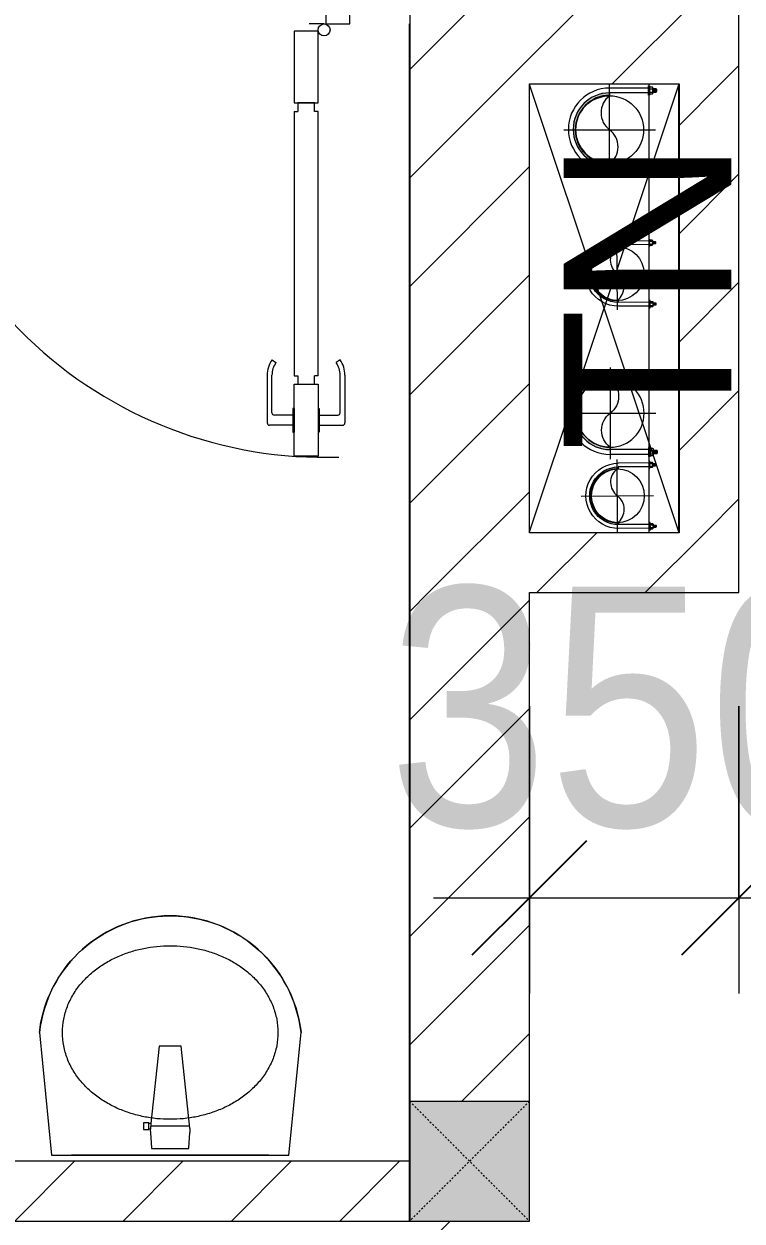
# Model space of a CAD drawing. Header units: millimetres. Extents: x 962 to 241049, y -15958 to 84407.
# Drawn here: x 104387 to 105587, y 48437 to 50437 of the extents above; entities that cross this region are included whole.
import ezdxf

# ---------------------------------------------------------------- set-up
doc = ezdxf.new("R2010")
doc.units = ezdxf.units.MM
doc.linetypes.add('Dash', pattern=[6, 3, -3])
doc.linetypes.add('IMPORT-CENTER _3_', pattern=[10.16, 6.35, -1.27, 1.27, -1.27])
for name, color, linetype, lineweight in [('0-1', 7, 'Continuous', 5), ('0-2', 250, 'Continuous', 9), ('A-ANNO-DIMS', 211, 'Continuous', 9), ('A-ANNO-DIMS-160', 211, 'Continuous', 9), ('A-DETL-GENF-1', 9, 'Continuous', 9), ('A-DOOR-1', 254, 'Continuous', 9), ('A-DOOR-2', 9, 'Continuous', 9), ('A-FLOR-2', 9, 'Continuous', 9), ('A-WALL-1', 253, 'Continuous', 18), ('A-WALL-3', 113, 'Continuous', 18), ('A-WALL-PATT-1', 10, 'Continuous', 9), ('A-WALL-PATT-2', 111, 'Continuous', 9), ('G-ANNO-TEXT-1', 7, 'Continuous', 9), ('G-IMPT', 8, 'Continuous', 9), ('G-IMPT-2', 8, 'IMPORT-CENTER _3_', 9), ('M-EQPM', 50, 'Continuous', 9), ('P-SANR-FIXT-1', 254, 'Continuous', 9), ('S-COLS', 52, 'Continuous', 9), ('S-COLS-6', 52, 'Continuous', 18), ('S-COLS-HDLN', 52, 'Dash', 9)]:
    doc.layers.add(name, color=color, linetype=linetype, lineweight=lineweight)
doc.styles.add('Arial_10', font='arial_0.ttf', dxfattribs={"height": 280})
doc.styles.add('UTM Avo', font='UTM Avo.ttf', dxfattribs={"width": 0.9, "height": 400})
doc.dimstyles.new('1_Dim_chi_tiet_2_5_1', dxfattribs={"dimscale": 304.8, "dimtxt": 399.720379, "dimasz": 0.629921, "dimexe": 0.524934, "dimexo": 0.0625, "dimgap": 0.052493, "dimtad": 1, "dimdec": 0, "dimrnd": 5, "dimzin": 0, "dimdsep": 46, "dimtxsty": 'UTM Avo', "dimblk1": 'OBLIQUE', "dimblk2": 'OBLIQUE', "dimsah": 1, "dimcen": 0.09, "dimdle": 0.524934, "dimazin": 0, "dimtfac": 1, "dimtdec": 4, "dimtix": 1, "dimtmove": 0, "dimatfit": 3, "dimfxl": 1.049869, "dimfxlon": 1, "dimtvp": 1, "dimtolj": 1, "dimtzin": 0, "dimarcsym": 2})
pattern_1 = [(45, (63179.03, 0), (-90.50967, 90.50967), [])]

# ---------------------------------------------------------------- blocks, each defined once
blk = doc.blocks.new('DOOR_CW_01 CANH MO-PANEL KINH - DIG_02-800x2200-CỬA NHÔM KÍNH-400864-TKCS_MB TẦNG 1')
at = {"layer": 'A-DETL-GENF-1'}
for p, q in [((-347, 772), (-307, 772)), ((-347, 652), (-347, 772)), ((-307, 772), (-307, 652)), ((-349, 720.5), (-388, 720.5)), ((-349, 731.8), (-347, 731.8)), ((-349, 692.2), (-349, 731.8)), ((-347, 692.2), (-347, 731.8)), ((-307, 692.2), (-307, 731.8)), ((-305, 731.8), (-307, 731.8)), ((-305, 692.2), (-305, 731.8)), ((-305, 720.5), (-266, 720.5)), ((-392, 637), (-392, 716.5)), ((-349, 703.5), (-380, 703.5)), ((-305, 703.5), (-274, 703.5)), ((-262, 637), (-262, 716.5)), ((-384, 699.5), (-384, 637)), ((-347, 692.2), (-349, 692.2)), ((-307, 692.2), (-305, 692.2)), ((-270, 699.5), (-270, 637)), ((-307, 652), (-347, 652)), ((-313, 652), (-341, 652)), ((-341, 652), (-341, 638)), ((-313, 638), (-313, 652)), ((-347, 638), (-341, 638)), ((-347, 638), (-347, 196)), ((-307, 638), (-313, 638)), ((-307, 196), (-307, 638)), ((-383.9, 611.2), (-377.3, 615.8)), ((-270.1, 611.2), (-276.7, 615.8)), ((-347, 196), (-341, 196)), ((-307, 182), (-347, 182)), ((-347, 182), (-347, 62)), ((-341, 196), (-341, 182)), ((-341, 182), (-313, 182)), ((-307, 196), (-313, 196)), ((-313, 182), (-313, 196)), ((-307, 62), (-307, 182)), ((-347, 62), (-307, 62))]:
    blk.add_line(p, q, dxfattribs=at)
blk.add_circle((-357, 60), 10, dxfattribs=at)
for centre, radius, start, end in [((-357, 60), 714, 360, 92), ((-388, 716.5), 4, 90, 180), ((-266, 716.5), 4, 0, 90), ((-380, 699.5), 4, 90, 180), ((-274, 699.5), 4, 0, 90), ((-347, 637), 45, 180, 215), ((-347, 637), 37, 180, 215), ((-307, 637), 37, 325, 0), ((-307, 637), 45, 325, 0)]:
    blk.add_arc(centre, radius, start, end, dxfattribs=at)
at = {"layer": 'A-DOOR-2'}
for p, q in [((-360, 50), (-400, 50)), ((-400, 50), (-400, -50)), ((-360, 0), (-360, 50)), ((-357, 50), (-332, 50)), ((400, 50), (360, 50)), ((360, 50), (360, 0)), ((400, -50), (400, 50)), ((-350, 0), (-360, 0)), ((-350, -50), (-350, 0)), ((360, 0), (350, 0)), ((350, 0), (350, -50)), ((-400, -50), (-350, -50)), ((350, -50), (400, -50))]:
    blk.add_line(p, q, dxfattribs=at)
blk = doc.blocks.new('bonruatreo - Chậu rửa-348246-TKCS_MB TẦNG 1')
at = {"layer": 'P-SANR-FIXT-1'}
for p, q in [((-218.6, 205), (-198.4, 0)), ((198.4, 0), (218.6, 205)), ((-18.5, 182.5), (-32.2, 52.9)), ((18.5, 182.5), (-18.5, 182.5)), ((33, 45.4), (18.5, 182.5)), ((-35.6, 54.2), (-44.7, 54.2)), ((-44.7, 54.2), (-44.7, 42.8)), ((-44.7, 42.8), (-35.6, 42.8)), ((-35.6, 52.9), (-35.6, 54.2)), ((-32.2, 52.9), (-35.6, 52.9)), ((-35.6, 44.2), (-35.6, 52.9)), ((-35.6, 42.8), (-35.6, 44.2)), ((-35.6, 44.2), (-33.1, 44.2)), ((-32.2, 52.9), (-33.1, 44.2)), ((32.7, 48.5), (-32.7, 48.5)), ((-33, 37.3), (-31.4, 12.2)), ((31.4, 12.2), (33, 37.3)), ((-198.4, 0), (198.4, 0)), ((165, 0), (-165, 0)), ((-30.2, 11), (30.2, 11))]:
    blk.add_line(p, q, dxfattribs=at)
at = {"layer": 'P-SANR-FIXT-1', "flags": 128}
blk.add_lwpolyline([(-218.6, 205), (-217.4, 213.7), (-215.9, 222.4), (-214, 231), (-211.8, 239.5), (-209.3, 247.9), (-206.4, 256.2), (-203.2, 264.4), (-199.6, 272.5), (-195.8, 280.4), (-191.6, 288.1), (-187.1, 295.7), (-182.3, 303.1), (-177.3, 310.3), (-171.9, 317.3), (-166.3, 324.1), (-160.4, 330.6), (-154.2, 336.9), (-147.8, 342.9), (-141.2, 348.7), (-134.3, 354.2), (-127.3, 359.4), (-120, 364.4), (-112.5, 369), (-104.9, 373.4), (-97.1, 377.4), (-89.1, 381.2), (-81, 384.6), (-72.7, 387.6), (-64.4, 390.4), (-55.9, 392.8), (-47.3, 394.8), (-38.7, 396.6), (-30, 397.9), (-21.3, 399), (-12.5, 399.6), (-3.7, 400), (5.1, 399.9), (13.9, 399.6), (22.6, 398.8), (31.4, 397.8), (40.1, 396.3), (48.7, 394.5), (57.2, 392.4), (65.7, 390), (74, 387.2), (82.2, 384.1), (90.3, 380.6), (98.3, 376.8), (106.1, 372.7), (113.7, 368.3), (121.1, 363.6), (128.4, 358.7), (135.4, 353.4), (142.2, 347.8), (148.8, 342), (155.2, 335.9), (161.3, 329.6), (167.2, 323), (172.8, 316.2), (178.1, 309.2), (183.1, 302), (187.8, 294.6), (192.2, 287), (196.4, 279.2), (200.2, 271.3), (203.7, 263.2), (206.8, 255), (209.7, 246.6), (212.2, 238.2), (214.3, 229.7), (216.1, 221.1), (217.6, 212.4), (218.6, 205)], dxfattribs=at)
at = {"layer": 'P-SANR-FIXT-1'}
for centre, radius, start, end in [((0, 180), 220, 6.525, 173.475), ((5.5, 41.4), 38.7, 175.8543, 186.034), ((-5.5, 41.4), 38.7, 353.966, 6.034), ((-30.1, 12.3), 1.3, 183.5997, 268.7722), ((30.1, 12.3), 1.3, 271.2278, 356.4003)]:
    blk.add_arc(centre, radius, start, end, dxfattribs=at)
for points in [[(-180, 205), (-180, 212.4), (-178.6, 227.3), (-172.4, 248.8), (-162.5, 268.9), (-149.4, 287), (-133.8, 303), (-116.1, 316.6), (-96.9, 327.9), (-76.5, 336.8), (-55.2, 343.5), (-33.3, 347.9), (-11.2, 350.1), (11.1, 350.1), (33.3, 347.9), (55.2, 343.5), (76.5, 336.8), (96.9, 327.9), (116.1, 316.6), (133.8, 302.9), (149.5, 287), (162.5, 268.8), (172.4, 248.8), (178.6, 227.3), (180, 212.4), (180, 205)], [(180, 205), (180, 197.6), (178.6, 182.7), (172.4, 161.2), (162.5, 141.2), (149.5, 123), (133.8, 107.1), (116.1, 93.4), (96.9, 82.1), (76.5, 73.2), (55.2, 66.5), (33.3, 62.1), (11.1, 59.9), (-11.2, 59.9), (-33.3, 62.1), (-55.2, 66.5), (-76.5, 73.2), (-96.9, 82.1), (-116.1, 93.4), (-133.8, 107), (-149.4, 123), (-162.5, 141.1), (-172.4, 161.2), (-178.6, 182.7), (-180, 197.6), (-180, 205)]]:
    blk.add_open_spline(points, degree=3, dxfattribs=at)
blk = doc.blocks.new('NCV_TKTC_TANG 1_rvt-1-TKCS_MB TẦNG 1')
at = {"layer": 'A-WALL-PATT-1'}
h = blk.add_hatch(dxfattribs=at)
h.set_pattern_fill('FP_1', color=256, style=0, pattern_type=2)
h.set_pattern_definition([(45, (0, 0), (-90.50967, 90.50967), [])])
h.paths.add_polyline_path([(41852.6, 48436.9), (41852.6, 48536.9), (40052.6, 48536.9), (40052.6, 48436.9), (41607.3, 48436.9)])
h.paths.add_polyline_path([(39952.6, 48436.9), (39952.6, 48536.9), (38152.6, 48536.9), (38152.6, 48436.9), (39189.3, 48436.9)])
at = {"layer": 'A-FLOR-2'}
blk.add_line((41852.6, 48536.9), (41852.6, 50436.9), dxfattribs=at)
at = {"layer": 'A-WALL-1'}
for p, q in [((41852.6, 48536.9), (40052.6, 48536.9)), ((41852.6, 48436.9), (41852.6, 48536.9)), ((40052.6, 48436.9), (41852.6, 48436.9))]:
    blk.add_line(p, q, dxfattribs=at)
at = {"layer": 'A-DOOR-1', "rotation": 180}
blk.add_blockref('DOOR_CW_01 CANH MO-PANEL KINH - DIG_02-800x2200-CỬA NHÔM KÍNH-400864-TKCS_MB TẦNG 1', (41352.6, 50486.9), dxfattribs=at)
at = {"layer": 'P-SANR-FIXT-1'}
blk.add_blockref('bonruatreo - Chậu rửa-348246-TKCS_MB TẦNG 1', (41452.6, 48546.9), dxfattribs=at)
blk = doc.blocks.new('TKTC_XREF_251221_MB TANG 1 - TKTC_XREF_260130_MB TANG 1_dwg_CUM U_DN100-4202115-TKCS_MB TẦNG 1')
at = {"layer": 'G-IMPT'}
blk.add_hatch(color=256, dxfattribs=at).paths.add_polyline_path([(0, -61), (0, -57), (14.8, -55.1), (28.5, -49.4), (40.3, -40.3), (49.4, -28.5), (55.1, -14.8), (57, 0), (55.1, 14.8), (49.4, 28.5), (40.3, 40.3), (28.5, 49.4), (14.8, 55.1), (0, 57), (0, 61), (15.8, 58.9), (30.5, 52.8), (43.1, 43.1), (52.8, 30.5), (58.9, 15.8), (61, 0), (58.9, -15.8), (52.8, -30.5), (43.1, -43.1), (30.5, -52.8), (15.8, -58.9)])
for p, q in [((-79.1, 66.6), (-79.1, 63.4)), ((-76.6, 66.6), (-76.6, 63.4)), ((-74.6, 66.6), (-74.6, 63.4)), ((-72.7, 69.3), (-72.7, 60.7)), ((-66.9, 67.9), (-71.7, 67.9)), ((-66.9, 62.1), (-71.7, 62.1)), ((-65, 69), (0, 69)), ((-79.1, -63.4), (-79.1, -66.6)), ((-76.6, -63.4), (-76.6, -66.6)), ((-74.6, -63.4), (-74.6, -66.6)), ((-72.7, -60.7), (-72.7, -69.3)), ((-66.9, -62.1), (-71.7, -62.1)), ((-66.9, -67.9), (-71.7, -67.9)), ((-65, -69), (0, -69))]:
    blk.add_line(p, q, dxfattribs=at)
at = {"layer": 'G-IMPT', "flags": 128}
for points in [[(-72.7, 67.6), (-78.1, 67.6), (-78.1, 62.4), (-72.7, 62.4)], [(-71.7, 59.2), (-66.9, 59.2), (-66.9, 70.8), (-71.7, 70.8)], [(-66.9, 70.8), (-66.9, 72.7), (-65, 72.7), (-65, 57.3), (-66.9, 57.3), (-66.9, 59.2)], [(-65, 61), (0, 61), (0, 57)], [(-72.7, -62.4), (-78.1, -62.4), (-78.1, -67.6), (-72.7, -67.6)], [(-71.7, -70.8), (-66.9, -70.8), (-66.9, -59.2), (-71.7, -59.2)], [(-66.9, -59.2), (-66.9, -57.3), (-65, -57.3), (-65, -72.7), (-66.9, -72.7), (-66.9, -70.8)], [(-65, -61), (0, -61), (0, -57)]]:
    blk.add_lwpolyline(points, dxfattribs=at)
at = {"layer": 'G-IMPT'}
for centre, radius, start, end in [((-78.1, 66.6), 0.96, 90, 180), ((-78.1, 63.4), 0.96, 180, 270), ((-71.1, 69.3), 1.56, 112.6199, 247.3801), ((-67.9, 65), 4.8, 143.1301, 216.8699), ((-71.1, 60.7), 1.56, 112.6199, 247.3801), ((0, 0), 69, 270, 90), ((0, 0), 61, 270, 90), ((0, 0), 57, 270, 90), ((-78.1, -63.4), 0.96, 90, 180), ((-78.1, -66.6), 0.96, 180, 270), ((-71.1, -60.7), 1.56, 112.6199, 247.3801), ((-67.9, -65), 4.8, 143.1301, 216.8699), ((-71.1, -69.3), 1.56, 112.6199, 247.3801)]:
    blk.add_arc(centre, radius, start, end, dxfattribs=at)
blk = doc.blocks.new('TKTC_XREF_251221_MB TANG 1 - TKTC_XREF_260130_MB TANG 1_dwg_$cc-4202117-TKCS_MB TẦNG 1')
at = {"layer": 'G-IMPT'}
blk.add_circle((0, 0), 0.5, dxfattribs=at)
for centre, radius, start, end in [((0, 0), 0.5, 90, 270), ((0.188, 0.25), 0.313, 126.8699, 233.1301), ((-0.188, -0.25), 0.313, 306.8699, 53.1301)]:
    blk.add_arc(centre, radius, start, end, dxfattribs=at)
at = {"layer": 'G-IMPT-2'}
for p, q in [((0, -0.673), (0, 0.673)), ((-0.673, 0), (0.673, 0))]:
    blk.add_line(p, q, dxfattribs=at)
blk = doc.blocks.new('TKTC_XREF_251221_MB TANG 1 - TKTC_XREF_260130_MB TANG 1_dwg_$cc-V131-TKCS_MB TẦNG 1')
at = {"layer": 'G-IMPT'}
blk.add_circle((0, 0), 0.5, dxfattribs=at)
for centre, radius, start, end in [((0, 0), 0.5, 90, 270), ((0.188, 0.25), 0.313, 126.8699, 233.1301), ((-0.188, -0.25), 0.313, 306.8699, 53.1301)]:
    blk.add_arc(centre, radius, start, end, dxfattribs=at)
at = {"layer": 'G-IMPT-2'}
for p, q in [((0, -0.673), (0, 0.673)), ((-0.673, 0), (0.673, 0))]:
    blk.add_line(p, q, dxfattribs=at)
blk = doc.blocks.new('TKTC_XREF_251221_MB TANG 1 - TKTC_XREF_260130_MB TANG 1_dwg_CUM U_DN100-4202112-TKCS_MB TẦNG 1')
at = {"layer": 'G-IMPT'}
blk.add_hatch(color=256, dxfattribs=at).paths.add_polyline_path([(0, 61), (0, 57), (14.8, 55.1), (28.5, 49.4), (40.3, 40.3), (49.4, 28.5), (55.1, 14.8), (57, 0), (55.1, -14.8), (49.4, -28.5), (40.3, -40.3), (28.5, -49.4), (14.8, -55.1), (0, -57), (0, -61), (15.8, -58.9), (30.5, -52.8), (43.1, -43.1), (52.8, -30.5), (59.7, -9.6), (61, 0), (58.9, 15.8), (52.8, 30.5), (43.1, 43.1), (30.5, 52.8), (15.8, 58.9)])
for p, q in [((-79.1, 66.6), (-79.1, 63.4)), ((-76.6, 66.6), (-76.6, 63.4)), ((-74.6, 66.6), (-74.6, 63.4)), ((-72.7, 69.3), (-72.7, 60.7)), ((-66.9, 67.9), (-71.7, 67.9)), ((-66.9, 62.1), (-71.7, 62.1)), ((-65, 69), (0, 69)), ((-79.1, -63.4), (-79.1, -66.6)), ((-76.6, -63.4), (-76.6, -66.6)), ((-74.6, -63.4), (-74.6, -66.6)), ((-72.7, -60.7), (-72.7, -69.3)), ((-66.9, -62.1), (-71.7, -62.1)), ((-66.9, -67.9), (-71.7, -67.9)), ((-65, -69), (0, -69))]:
    blk.add_line(p, q, dxfattribs=at)
at = {"layer": 'G-IMPT', "flags": 128}
for points in [[(-72.7, 67.6), (-78.1, 67.6), (-78.1, 62.4), (-72.7, 62.4)], [(-71.7, 59.2), (-66.9, 59.2), (-66.9, 70.8), (-71.7, 70.8)], [(-66.9, 70.8), (-66.9, 72.7), (-65, 72.7), (-65, 57.3), (-66.9, 57.3), (-66.9, 59.2)], [(-65, 61), (0, 61), (0, 57)], [(-71.7, -70.8), (-66.9, -70.8), (-66.9, -59.2), (-71.7, -59.2)], [(-66.9, -59.2), (-66.9, -57.3), (-65, -57.3), (-65, -72.7), (-66.9, -72.7), (-66.9, -70.8)], [(-65, -61), (0, -61), (0, -57)], [(-72.7, -62.4), (-78.1, -62.4), (-78.1, -67.6), (-72.7, -67.6)]]:
    blk.add_lwpolyline(points, dxfattribs=at)
at = {"layer": 'G-IMPT'}
for centre, radius, start, end in [((-78.1, 66.6), 0.96, 90, 180), ((-78.1, 63.4), 0.96, 180, 270), ((-71.1, 69.3), 1.56, 112.6199, 247.3801), ((-67.9, 65), 4.8, 143.1301, 216.8699), ((-71.1, 60.7), 1.56, 112.6199, 247.3801), ((0, 0), 69, 270, 90), ((0, 0), 61, 270, 90), ((0, 0), 57, 270, 90), ((-71.1, -60.7), 1.56, 112.6199, 247.3801), ((-78.1, -63.4), 0.96, 90, 180), ((-78.1, -66.6), 0.96, 180, 270), ((-67.9, -65), 4.8, 143.1301, 216.8699), ((-71.1, -69.3), 1.56, 112.6199, 247.3801)]:
    blk.add_arc(centre, radius, start, end, dxfattribs=at)
blk = doc.blocks.new('TKTC_XREF_251221_MB TANG 1 - TKTC_XREF_260130_MB TANG 1_dwg_$cc-4202114-TKCS_MB TẦNG 1')
at = {"layer": 'G-IMPT'}
blk.add_circle((0, 0), 0.5, dxfattribs=at)
for centre, radius, start, end in [((0, 0), 0.5, 90, 270), ((0.188, 0.25), 0.313, 126.8699, 233.1301), ((-0.188, -0.25), 0.313, 306.8699, 53.1301)]:
    blk.add_arc(centre, radius, start, end, dxfattribs=at)
at = {"layer": 'G-IMPT-2'}
for p, q in [((0, -0.673), (0, 0.673)), ((-0.673, 0), (0.673, 0))]:
    blk.add_line(p, q, dxfattribs=at)
blk = doc.blocks.new('TKTC_XREF_251221_MB TANG 1 - TKTC_XREF_260130_MB TANG 1_dwg_$cc-4202118-TKCS_MB TẦNG 1')
at = {"layer": 'G-IMPT'}
blk.add_circle((0, 0), 0.5, dxfattribs=at)
for centre, radius, start, end in [((0, 0), 0.5, 90, 270), ((0.188, 0.25), 0.313, 126.8699, 233.1301), ((-0.188, -0.25), 0.313, 306.8699, 53.1301)]:
    blk.add_arc(centre, radius, start, end, dxfattribs=at)
at = {"layer": 'G-IMPT-2'}
for p, q in [((0, -0.673), (0, 0.673)), ((-0.673, 0), (0.673, 0))]:
    blk.add_line(p, q, dxfattribs=at)
blk = doc.blocks.new('TKTC_XREF_251221_MB TANG 1 - TKTC_XREF_260130_MB TANG 1_dwg-4202109-TKCS_MB TẦNG 1')
at = {"layer": 'G-IMPT'}
blk.add_line((-160849.9, -351009.7), (-160849.9, -351759.8), dxfattribs=at)
at = {"layer": 'G-IMPT', "flags": 128}
blk.add_lwpolyline([(-160859.3, -351759.7), (-160899.1, -351759.5), (-160899.1, -351009.7)], dxfattribs=at)
for name, p, xscale, yscale, zscale, rotation in [('TKTC_XREF_251221_MB TANG 1 - TKTC_XREF_260130_MB TANG 1_dwg_$cc-4202114-TKCS_MB TẦNG 1', (-160965, -351086.6), 113.7150000000092, 113.7150000000092, 113.7150000000092, 0.04476088158440977), ('TKTC_XREF_251221_MB TANG 1 - TKTC_XREF_260130_MB TANG 1_dwg_CUM U_DN100-4202112-TKCS_MB TẦNG 1', (-160965, -351085.7), 0.9975000000000005, 0.9975000000000005, 0.9975000000000005, 180.0467435561312), ('TKTC_XREF_251221_MB TANG 1 - TKTC_XREF_260130_MB TANG 1_dwg_$cc-4202118-TKCS_MB TẦNG 1', (-160952.4, -351326.8), 90.0000000000512, 90.0000000000512, 90.0000000000512, 0.419778997776333), ('TKTC_XREF_251221_MB TANG 1 - TKTC_XREF_260130_MB TANG 1_dwg_CUM U_DN100-4202112-TKCS_MB TẦNG 1', (-160964.1, -351560), 0.9974999999999966, 0.9974999999999966, 0.9974999999999966, 180.0467435564899), ('TKTC_XREF_251221_MB TANG 1 - TKTC_XREF_260130_MB TANG 1_dwg_$cc-4202117-TKCS_MB TẦNG 1', (-160952, -351698), 90.0000000000512, 90.0000000000512, 90.0000000000512, 0.419778997776333)]:
    blk.add_blockref(name, p, dxfattribs=dict(xscale=xscale, yscale=yscale, zscale=zscale, rotation=rotation))
at = {"extrusion": (0, 0, -1)}
for name, p, xscale, yscale, zscale, rotation in [('TKTC_XREF_251221_MB TANG 1 - TKTC_XREF_260130_MB TANG 1_dwg_CUM U_DN100-4202115-TKCS_MB TẦNG 1', (160950.5, -351326.8), 0.7894736842105242, 0.7894736842105242, -0.7894736842105241, 359.5802210006287), ('TKTC_XREF_251221_MB TANG 1 - TKTC_XREF_260130_MB TANG 1_dwg_$cc-V131-TKCS_MB TẦNG 1', (160964.1, -351560), 113.7150000000092, 113.7150000000092, -113.7150000000092, 179.9532564459116), ('TKTC_XREF_251221_MB TANG 1 - TKTC_XREF_260130_MB TANG 1_dwg_CUM U_DN100-4202115-TKCS_MB TẦNG 1', (160950.1, -351698), 0.7894736842105242, 0.7894736842105242, -0.7894736842105241, 359.5802210006287)]:
    blk.add_blockref(name, p, dxfattribs=dict(at, xscale=xscale, yscale=yscale, zscale=zscale, rotation=rotation))
blk = doc.blocks.new('TKTC_XREF_251221_MB TANG 1 - TKTC_XREF_251221_MB TANG 1-2038492-TKCS_MB TẦNG 1')
blk.add_blockref('TKTC_XREF_251221_MB TANG 1 - TKTC_XREF_260130_MB TANG 1_dwg-4202109-TKCS_MB TẦNG 1', (169499.1, 384109.7))
blk = doc.blocks.new('G1_SOF - BO TRU - 200x200-V240-TKCS_MB TẦNG 1')
at = {"layer": 'S-COLS'}
blk.add_hatch(color=256, dxfattribs=at).paths.add_polyline_path([(-100, -100), (100, -100), (100, 100), (-100, 100), (-100, -53)])
at = {"layer": 'S-COLS-6'}
for p, q in [((100, 100), (-100, 100)), ((-100, 100), (-100, -100)), ((100, -100), (100, 100)), ((-100, -100), (100, -100))]:
    blk.add_line(p, q, dxfattribs=at)
at = {"layer": 'S-COLS-HDLN'}
for p, q in [((100, 100), (-100, -100)), ((-100, 100), (100, -100))]:
    blk.add_line(p, q, dxfattribs=at)
blk = doc.blocks.new('DIMBLOCK325-TKCS_MB TẦNG 1')
at = {"layer": 'A-ANNO-DIMS-160'}
for p, q in [((105231.7, 49297), (105231.7, 48817)), ((105231.7, 48977), (105231.7, 49297)), ((105581.7, 49297), (105581.7, 48817)), ((105581.7, 48977), (105581.7, 49297)), ((105071.7, 48977), (105741.7, 48977))]:
    blk.add_line(p, q, dxfattribs=at)
at = {"layer": 'A-ANNO-DIMS-160', "lineweight": 25}
for p, q in [((105231.7, 48977), (105327.7, 49073)), ((105581.7, 48977), (105677.7, 49073)), ((105231.7, 48977), (105135.7, 48881)), ((105581.7, 48977), (105485.7, 48881))]:
    blk.add_line(p, q, dxfattribs=at)
at = {"layer": 'A-ANNO-DIMS-160', "color": 0, "insert": (104995.8, 49496.6), "char_height": 400, "width": 985.977, "attachment_point": 1, "line_spacing_factor": 1.110334, "style": 'UTM Avo'}
blk.add_mtext('350', dxfattribs=at)
blk = doc.blocks.new('_Oblique')
at = {"color": 0, "linetype": 'ByBlock', "lineweight": -2}
blk.add_line((-0.5, -0.5), (0.5, 0.5), dxfattribs=at)

msp = doc.modelspace()

# ---------------------------------------------------------------- hatches: boundary and pattern name
at = {"layer": 'A-WALL-PATT-2'}
h = msp.add_hatch(dxfattribs=at)
h.set_pattern_fill('FP_1', color=256, style=0, pattern_type=2)
h.set_pattern_definition(pattern_1)
h.paths.add_polyline_path([(105481.7, 50336.9), (105581.7, 50336.9), (105581.7, 50536.9), (105031.7, 50536.9), (105031.7, 50336.9), (105231.7, 50336.9)])
h = msp.add_hatch(dxfattribs=at)
h.set_pattern_fill('FP_1', color=256, style=0, pattern_type=2)
h.set_pattern_definition(pattern_1)
h.paths.add_polyline_path([(105031.7, 49486.9), (105231.7, 49486.9), (105231.7, 50336.9), (105031.7, 50336.9), (105031.7, 49542.1)])
h = msp.add_hatch(dxfattribs=at)
h.set_pattern_fill('FP_1', color=256, style=0, pattern_type=2)
h.set_pattern_definition(pattern_1)
h.paths.add_polyline_path([(105581.7, 49586.9), (105581.7, 50336.9), (105481.7, 50336.9), (105481.7, 49586.9)])
h = msp.add_hatch(dxfattribs=at)
h.set_pattern_fill('FP_1', color=256, style=0, pattern_type=2)
h.set_pattern_definition(pattern_1)
h.paths.add_polyline_path([(105231.7, 49486.9), (105581.7, 49486.9), (105581.7, 49586.9), (105231.7, 49586.9), (105231.7, 49542.1)])
h = msp.add_hatch(dxfattribs=at)
h.set_pattern_fill('FP_1', color=256, style=0, pattern_type=2)
h.set_pattern_definition(pattern_1)
h.paths.add_polyline_path([(105231.7, 45436.9), (105231.7, 45585.3), (105031.7, 45585.3), (105031.7, 45436.9)])
h.paths.add_polyline_path([(105231.7, 46675.3), (105231.7, 48436.9), (105031.7, 48436.9), (105031.7, 46675.3)])
h.paths.add_polyline_path([(105092.1, 48636.9), (105231.7, 48636.9), (105231.7, 49486.9), (105031.7, 49486.9), (105031.7, 48636.9)])

# ---------------------------------------------------------------- linework, layer by layer
at = {"layer": '0-2'}
for p, q in [((105231.7, 49588.2), (105481.7, 50336.9)), ((105481.7, 49586.9), (105231.7, 50335.7))]:
    msp.add_line(p, q, dxfattribs=at)
at = {"layer": 'A-WALL-3'}
for p, q in [((105031.7, 50536.9), (105031.7, 48636.9)), ((105581.7, 49486.9), (105581.7, 50536.9)), ((105231.7, 50336.9), (105481.7, 50336.9)), ((105231.7, 49586.9), (105231.7, 50336.9)), ((105481.7, 50336.9), (105481.7, 49586.9)), ((105481.7, 49586.9), (105231.7, 49586.9)), ((105231.7, 48636.9), (105231.7, 49486.9)), ((105231.7, 49486.9), (105581.7, 49486.9))]:
    msp.add_line(p, q, dxfattribs=at)

# ---------------------------------------------------------------- block references
at = {"layer": '0-1'}
msp.add_blockref('NCV_TKTC_TANG 1_rvt-1-TKCS_MB TẦNG 1', (63179, 0), dxfattribs=at)
at = {"layer": 'M-EQPM'}
msp.add_blockref('TKTC_XREF_251221_MB TANG 1 - TKTC_XREF_251221_MB TANG 1-2038492-TKCS_MB TẦNG 1', (96831.6, 17236.9), dxfattribs=at)
at = {"layer": 'S-COLS'}
msp.add_blockref('G1_SOF - BO TRU - 200x200-V240-TKCS_MB TẦNG 1', (105131.7, 48536.9), dxfattribs=at)

# ---------------------------------------------------------------- texts
at = {"layer": 'G-ANNO-TEXT-1', "insert": (105429, 49983.5), "char_height": 280, "width": 624, "attachment_point": 5, "rotation": 90, "line_spacing_factor": 0.936439, "style": 'Arial_10'}
msp.add_mtext('\\pt79.9988,160.0004,239.9992,320.0008,399.9996,480.0012,560,639.9988,720.0004,799.9992,880.0008,959.9996,1040.0012,1120,1199.9988,1280.0004,1359.9992,1440.0008,1519.9996,1600.0012,1680,1759.9988,1840.0004,1919.9992,2000.0008,2079.9996,2160.0012,2240,2319.9988,2400.0004,2479.9992,2560.0008;TN', dxfattribs=at)

# ---------------------------------------------------------------- dimensions: what is measured, and where the dimension line sits
at = {"layer": 'A-ANNO-DIMS'}
dim = msp.add_linear_dim(base=(105581.7, 48977), p1=(105231.7, 49297), p2=(105581.7, 49297), dimstyle='1_Dim_chi_tiet_2_5_1', override={"dimpost": '<>', "dimfxl": 350}, dxfattribs=at)
dim.commit()
dim.dimension.update_dxf_attribs({"geometry": 'DIMBLOCK325-TKCS_MB TẦNG 1', "text_midpoint": (105406.7, 49200)})

doc.saveas('drawing.dxf')
